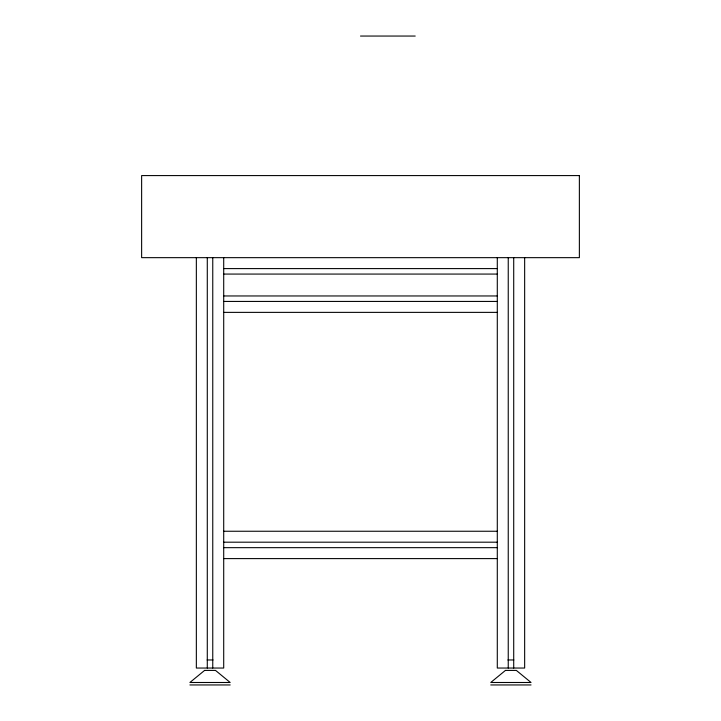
<?xml version="1.0" encoding="UTF-8"?>
<svg xmlns="http://www.w3.org/2000/svg" width="721" height="721" viewBox="0 0 721 721"><rect width="100%" height="100%" fill="white"/><g stroke="black" fill="none" stroke-linecap="round" stroke-linejoin="round"><path stroke-width="1.08" d="M360.5 36.05L415.215 36.05M223.708 268.6L497.292 268.6M223.708 274.07L497.292 274.07M223.708 295.961L497.292 295.961M223.708 301.432L497.292 301.432M223.708 312.373L497.292 312.373M223.708 531.251L497.292 531.251M223.708 542.192L497.292 542.192M223.708 547.663L497.292 547.663M223.708 558.604L497.292 558.604M207.125 659.967L213.037 659.967M507.917 659.967L513.821 659.967M189.902 684.95L230.188 684.95M490.758 684.95L531.044 684.95M524.654 257.658L524.654 668.043L497.292 668.043L497.292 257.658M513.712 257.658L513.712 668.043M508.242 257.658L508.242 668.043M223.708 257.658L223.708 668.043L196.346 668.043L196.346 257.658M212.758 257.658L212.758 668.043M207.287 257.658L207.287 668.043M204.593 670.413L189.902 682.49L230.188 682.49L215.507 670.413L204.593 670.413M505.448 670.413L490.758 682.49L531.044 682.49L516.353 670.413L505.448 670.413M579.369 175.582L141.631 175.582L141.631 257.658L579.369 257.658L579.369 175.582"/></g></svg>
